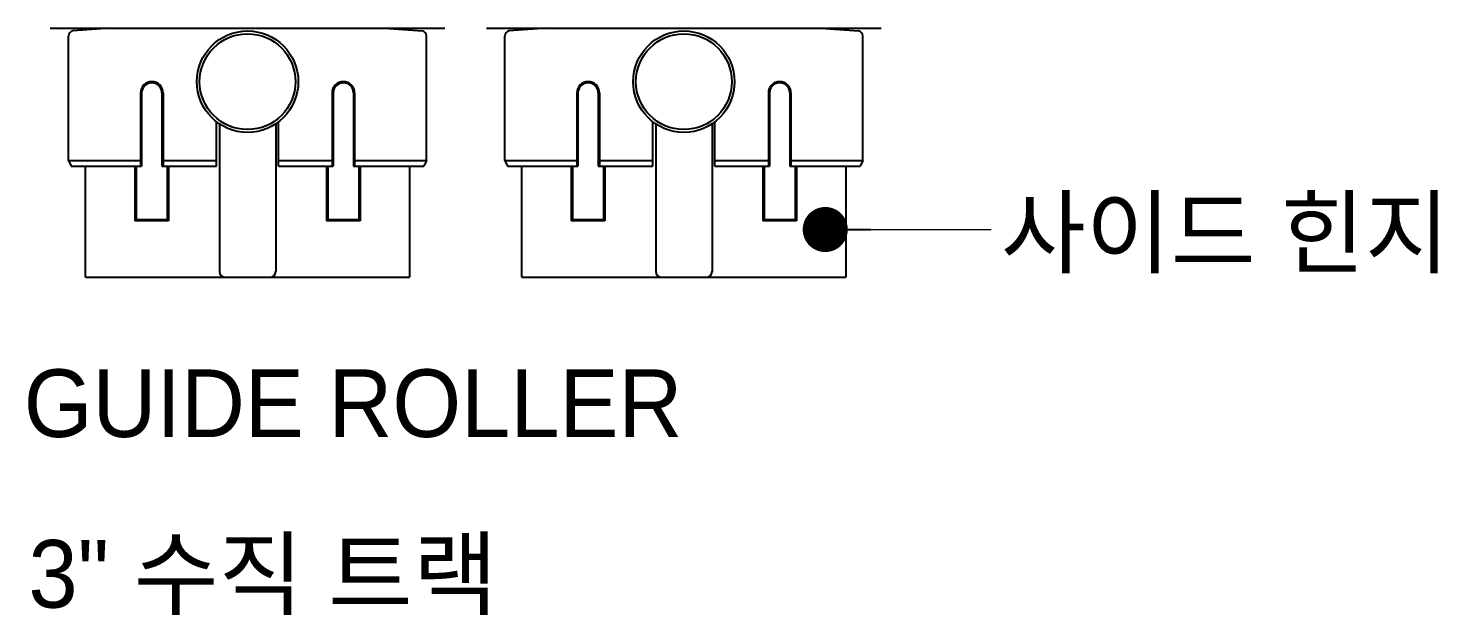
# Model space of a CAD drawing. Header units: millimetres. Extents: x 1448 to 104164, y -19509 to -89.
# Drawn here: x 101956 to 102206.2, y -1039.7 to -935.6 of the extents above; entities that cross this region are included whole.
import ezdxf
from ezdxf.enums import TextEntityAlignment as Align

# ---------------------------------------------------------------- set-up
doc = ezdxf.new("R2010")
doc.units = ezdxf.units.MM
doc.header["$LTSCALE"] = 60
doc.header["$MEASUREMENT"] = 0
doc.linetypes.add('HID', pattern=[2.5, 1.5, -1])
doc.layers.get('0').update_dxf_attribs({"linetype": 'CONTINUOUS'})
doc.layers.add('(주)하나기공-TEXT', color=3, linetype='CONTINUOUS')
doc.layers.add('DIM', color=7, linetype='CONTINUOUS')
doc.styles.add('0T-OUT', font='H2GTRE.TTF')
doc.dimstyles.new('MAIN', dxfattribs={"dimtxt": 1.5, "dimasz": 0.5, "dimexe": 1, "dimexo": 2, "dimgap": 1, "dimtad": 1, "dimdec": 0, "dimdsep": 46, "dimlunit": 6, "dimtxsty": '0T-OUT', "dimblk": 'DOT', "dimcen": 2.5, "dimdle": 2, "dimclrd": 256, "dimclre": 256, "dimclrt": 3, "dimadec": 0, "dimazin": 0, "dimtfac": 1, "dimtdec": 0, "dimtix": 1, "dimtmove": 2, "dimatfit": 3, "dimldrblk": 'DOT', "dimfxl": 1, "dimtvp": 1, "dimtolj": 1, "dimtzin": 0, "dimlwd": 0, "dimlwe": 0, "dimarcsym": 0})

# ---------------------------------------------------------------- blocks, each defined once
blk = doc.blocks.new('_Dot')
at = {"color": 0, "linetype": 'ByBlock', "lineweight": -2}
blk.add_line((-0.5, 0), (-1, 0), dxfattribs=at)
at = {"color": 0, "linetype": 'ByBlock', "const_width": 0.5}
blk.add_lwpolyline([(-0.25, 0, 1), (0.25, 0, 1)], format="xyb", close=True, dxfattribs=at)

msp = doc.modelspace()

# ---------------------------------------------------------------- linework, layer by layer
for p, q in [((101966.2, -979.81), (101966.2, -960.11)), ((101966.2, -979.81), (101966.2, -960.11)), ((102043.63, -979.81), (102043.63, -960.11)), ((102043.63, -979.81), (102043.63, -960.11))]:
    msp.add_line(p, q)
at = {"layer": 'DIM', "color": 7}
for p, q in [((101959.95, -935.61), (102029.95, -935.61)), ((101959.95, -935.61), (102029.95, -935.61)), ((101963.2, -959.11), (101963.2, -937.03)), ((101963.2, -959.11), (101963.2, -937.03)), ((101970.62, -935.61), (101963.95, -936.06)), ((101970.62, -935.61), (101963.95, -936.06)), ((101966.2, -935.73), (101966.2, -935.61)), ((101966.2, -935.73), (101966.2, -935.61)), ((102019.28, -935.61), (102025.94, -936.06)), ((102019.28, -935.61), (102025.94, -936.06)), ((102023.7, -935.73), (102023.7, -935.61)), ((102023.7, -935.73), (102023.7, -935.61)), ((102026.7, -959.11), (102026.7, -937.03)), ((102026.7, -959.11), (102026.7, -937.03)), ((102037.38, -935.61), (102107.38, -935.61)), ((102037.38, -935.61), (102107.38, -935.61)), ((102040.63, -959.11), (102040.63, -937.03)), ((102040.63, -959.11), (102040.63, -937.03)), ((102048.05, -935.61), (102041.38, -936.06)), ((102048.05, -935.61), (102041.38, -936.06)), ((102043.63, -935.73), (102043.63, -935.61)), ((102043.63, -935.73), (102043.63, -935.61)), ((102096.71, -935.61), (102103.37, -936.06)), ((102096.71, -935.61), (102103.37, -936.06)), ((102101.13, -935.73), (102101.13, -935.61)), ((102101.13, -935.73), (102101.13, -935.61)), ((102104.13, -959.11), (102104.13, -937.03)), ((102104.13, -959.11), (102104.13, -937.03)), ((101989.45, -960.11), (101989.45, -952.24)), ((101989.45, -960.11), (101989.45, -952.24)), ((102000.45, -960.11), (102000.45, -952.24)), ((102000.45, -960.11), (102000.45, -952.24)), ((102066.88, -960.11), (102066.88, -952.24)), ((102066.88, -960.11), (102066.88, -952.24)), ((102077.88, -960.11), (102077.88, -952.24)), ((102077.88, -960.11), (102077.88, -952.24)), ((101963.2, -959.11), (101976.15, -959.11)), ((101963.2, -959.11), (101963.67, -960.11)), ((101963.2, -959.11), (101976.15, -959.11)), ((101963.2, -959.11), (101963.67, -960.11)), ((101963.67, -960.11), (101976.15, -960.11)), ((101963.67, -960.11), (101976.15, -960.11)), ((101979.75, -959.11), (101989.45, -959.11)), ((101979.75, -959.11), (101989.45, -959.11)), ((101979.75, -960.11), (101989.45, -960.11)), ((101979.75, -960.11), (101989.45, -960.11)), ((102000.45, -959.11), (102010.15, -959.11)), ((102000.45, -959.11), (102010.15, -959.11)), ((102000.45, -960.11), (102010.15, -960.11)), ((102000.45, -960.11), (102010.15, -960.11)), ((102013.75, -959.11), (102026.7, -959.11)), ((102013.75, -959.11), (102026.7, -959.11)), ((102013.75, -960.11), (102026.23, -960.11)), ((102013.75, -960.11), (102026.23, -960.11)), ((102023.7, -960.11), (102023.7, -979.81)), ((102023.7, -960.11), (102023.7, -979.81)), ((102026.7, -959.11), (102026.23, -960.11)), ((102026.7, -959.11), (102026.23, -960.11)), ((102040.63, -959.11), (102053.58, -959.11)), ((102040.63, -959.11), (102041.1, -960.11)), ((102040.63, -959.11), (102053.58, -959.11)), ((102040.63, -959.11), (102041.1, -960.11)), ((102041.1, -960.11), (102053.58, -960.11)), ((102041.1, -960.11), (102053.58, -960.11)), ((102057.18, -959.11), (102066.88, -959.11)), ((102057.18, -959.11), (102066.88, -959.11)), ((102057.18, -960.11), (102066.88, -960.11)), ((102057.18, -960.11), (102066.88, -960.11)), ((102077.88, -959.11), (102087.58, -959.11)), ((102077.88, -959.11), (102087.58, -959.11)), ((102077.88, -960.11), (102087.58, -960.11)), ((102077.88, -960.11), (102087.58, -960.11)), ((102091.18, -959.11), (102104.13, -959.11)), ((102091.18, -959.11), (102104.13, -959.11)), ((102091.18, -960.11), (102103.66, -960.11)), ((102091.18, -960.11), (102103.66, -960.11)), ((102101.13, -960.11), (102101.13, -979.81)), ((102101.13, -960.11), (102101.13, -979.81)), ((102104.13, -959.11), (102103.66, -960.11)), ((102104.13, -959.11), (102103.66, -960.11)), ((101966.2, -979.81), (102023.7, -979.81)), ((102043.63, -979.81), (102101.13, -979.81))]:
    msp.add_line(p, q, dxfattribs=at)
at = {"layer": 'DIM', "color": 2}
for p, q in [((101975.95, -947.11), (101975.95, -960.11)), ((101975.95, -947.11), (101975.95, -960.11)), ((101976.15, -947.11), (101976.15, -960.11)), ((101976.15, -947.11), (101976.15, -960.11)), ((101979.75, -947.11), (101979.75, -960.11)), ((101979.75, -947.11), (101979.75, -960.11)), ((101979.95, -947.11), (101979.95, -960.11)), ((101979.95, -947.11), (101979.95, -960.11)), ((102009.95, -947.11), (102009.95, -960.11)), ((102009.95, -947.11), (102009.95, -960.11)), ((102010.15, -947.11), (102010.15, -960.11)), ((102010.15, -947.11), (102010.15, -960.11)), ((102013.75, -947.11), (102013.75, -960.11)), ((102013.75, -947.11), (102013.75, -960.11)), ((102013.95, -947.11), (102013.95, -960.11)), ((102013.95, -947.11), (102013.95, -960.11)), ((102053.38, -947.11), (102053.38, -960.11)), ((102053.38, -947.11), (102053.38, -960.11)), ((102053.58, -947.11), (102053.58, -960.11)), ((102053.58, -947.11), (102053.58, -960.11)), ((102057.18, -947.11), (102057.18, -960.11)), ((102057.18, -947.11), (102057.18, -960.11)), ((102057.38, -947.11), (102057.38, -960.11)), ((102057.38, -947.11), (102057.38, -960.11)), ((102087.38, -947.11), (102087.38, -960.11)), ((102087.38, -947.11), (102087.38, -960.11)), ((102087.58, -947.11), (102087.58, -960.11)), ((102087.58, -947.11), (102087.58, -960.11)), ((102091.18, -947.11), (102091.18, -960.11)), ((102091.18, -947.11), (102091.18, -960.11)), ((102091.38, -947.11), (102091.38, -960.11)), ((102091.38, -947.11), (102091.38, -960.11))]:
    msp.add_line(p, q, dxfattribs=at)
at = {"layer": 'DIM', "color": 0}
for p, q in [((101989.95, -952.6), (101989.95, -978.81)), ((101989.95, -952.6), (101989.95, -978.81)), ((101999.95, -952.6), (101999.95, -978.81)), ((101999.95, -952.6), (101999.95, -978.81)), ((102067.38, -952.6), (102067.38, -978.81)), ((102067.38, -952.6), (102067.38, -978.81)), ((102077.38, -952.6), (102077.38, -978.81)), ((102077.38, -952.6), (102077.38, -978.81)), ((101990.95, -979.81), (101998.95, -979.81)), ((101990.95, -979.81), (101998.95, -979.81)), ((102068.38, -979.81), (102076.38, -979.81)), ((102068.38, -979.81), (102076.38, -979.81))]:
    msp.add_line(p, q, dxfattribs=at)
at = {"layer": 'DIM', "color": 1, "linetype": 'HID'}
for p, q in [((101974.95, -960.11), (101974.95, -969.81)), ((101974.95, -960.11), (101974.95, -969.81)), ((101975.2, -960.11), (101975.2, -969.56)), ((101975.2, -960.11), (101975.2, -969.56)), ((101980.7, -960.11), (101980.7, -969.56)), ((101980.7, -960.11), (101980.7, -969.56)), ((101980.95, -960.11), (101980.95, -969.81)), ((101980.95, -960.11), (101980.95, -969.81)), ((102008.95, -960.11), (102008.95, -969.81)), ((102008.95, -960.11), (102008.95, -969.81)), ((102009.2, -960.11), (102009.2, -969.56)), ((102009.2, -960.11), (102009.2, -969.56)), ((102014.7, -960.11), (102014.7, -969.56)), ((102014.7, -960.11), (102014.7, -969.56)), ((102014.95, -960.11), (102014.95, -969.81)), ((102014.95, -960.11), (102014.95, -969.81)), ((102052.38, -960.11), (102052.38, -969.81)), ((102052.38, -960.11), (102052.38, -969.81)), ((102052.63, -960.11), (102052.63, -969.56)), ((102052.63, -960.11), (102052.63, -969.56)), ((102058.13, -960.11), (102058.13, -969.56)), ((102058.13, -960.11), (102058.13, -969.56)), ((102058.38, -960.11), (102058.38, -969.81)), ((102058.38, -960.11), (102058.38, -969.81)), ((102086.38, -960.11), (102086.38, -969.81)), ((102086.38, -960.11), (102086.38, -969.81)), ((102086.63, -960.11), (102086.63, -969.56)), ((102086.63, -960.11), (102086.63, -969.56)), ((102092.13, -960.11), (102092.13, -969.56)), ((102092.13, -960.11), (102092.13, -969.56)), ((102092.38, -960.11), (102092.38, -969.81)), ((102092.38, -960.11), (102092.38, -969.81)), ((101980.95, -969.81), (101974.95, -969.81)), ((101980.95, -969.81), (101974.95, -969.81)), ((101975.2, -969.56), (101980.7, -969.56)), ((101975.2, -969.56), (101980.7, -969.56)), ((102014.95, -969.81), (102008.95, -969.81)), ((102014.95, -969.81), (102008.95, -969.81)), ((102009.2, -969.56), (102014.7, -969.56)), ((102009.2, -969.56), (102014.7, -969.56)), ((102058.38, -969.81), (102052.38, -969.81)), ((102058.38, -969.81), (102052.38, -969.81)), ((102052.63, -969.56), (102058.13, -969.56)), ((102052.63, -969.56), (102058.13, -969.56)), ((102092.38, -969.81), (102086.38, -969.81)), ((102092.38, -969.81), (102086.38, -969.81)), ((102086.63, -969.56), (102092.13, -969.56)), ((102086.63, -969.56), (102092.13, -969.56))]:
    msp.add_line(p, q, dxfattribs=at)
at = {"layer": 'DIM', "color": 7}
for centre, radius in [((101994.95, -945.11), 9), ((101994.95, -945.11), 9), ((101994.95, -945.11), 8.5), ((101994.95, -945.11), 8.5), ((102072.38, -945.11), 9), ((102072.38, -945.11), 9), ((102072.38, -945.11), 8.5), ((102072.38, -945.11), 8.5)]:
    msp.add_circle(centre, radius, dxfattribs=at)
for centre, start, end in [((101964.2, -937.03), 104.0969, 180), ((101964.2, -937.03), 104.0969, 180), ((102025.7, -937.03), 0, 75.9031), ((102025.7, -937.03), 0, 75.9031), ((102041.63, -937.03), 104.0969, 180), ((102041.63, -937.03), 104.0969, 180), ((102103.13, -937.03), 0, 75.9031), ((102103.13, -937.03), 0, 75.9031)]:
    msp.add_arc(centre, 1, start, end, dxfattribs=at)
at = {"layer": 'DIM', "color": 2}
for centre, radius, start, end in [((101977.95, -947.11), 2, 90, 180), ((101977.95, -947.11), 2, 90, 180), ((101977.95, -947.11), 1.8, 90, 180), ((101977.95, -947.11), 1.8, 90, 180), ((101977.95, -947.11), 2, 0, 90), ((101977.95, -947.11), 2, 0, 90), ((101977.95, -947.11), 1.8, 0, 90), ((101977.95, -947.11), 1.8, 0, 90), ((102011.95, -947.11), 2, 90, 180), ((102011.95, -947.11), 2, 90, 180), ((102011.95, -947.11), 1.8, 90, 180), ((102011.95, -947.11), 1.8, 90, 180), ((102011.95, -947.11), 2, 0, 90), ((102011.95, -947.11), 2, 0, 90), ((102011.95, -947.11), 1.8, 0, 90), ((102011.95, -947.11), 1.8, 0, 90), ((102055.38, -947.11), 2, 90, 180), ((102055.38, -947.11), 2, 90, 180), ((102055.38, -947.11), 1.8, 90, 180), ((102055.38, -947.11), 1.8, 90, 180), ((102055.38, -947.11), 2, 0, 90), ((102055.38, -947.11), 2, 0, 90), ((102055.38, -947.11), 1.8, 0, 90), ((102055.38, -947.11), 1.8, 0, 90), ((102089.38, -947.11), 2, 90, 180), ((102089.38, -947.11), 2, 90, 180), ((102089.38, -947.11), 1.8, 90, 180), ((102089.38, -947.11), 1.8, 90, 180), ((102089.38, -947.11), 2, 0, 90), ((102089.38, -947.11), 2, 0, 90), ((102089.38, -947.11), 1.8, 0, 90), ((102089.38, -947.11), 1.8, 0, 90)]:
    msp.add_arc(centre, radius, start, end, dxfattribs=at)
at = {"layer": 'DIM', "color": 0}
for centre, start, end in [((101990.95, -978.81), 180, 270), ((101990.95, -978.81), 180, 270), ((101998.95, -978.81), 270, 0), ((101998.95, -978.81), 270, 0), ((102068.38, -978.81), 180, 270), ((102068.38, -978.81), 180, 270), ((102076.38, -978.81), 270, 0), ((102076.38, -978.81), 270, 0)]:
    msp.add_arc(centre, 1, start, end, dxfattribs=at)

# ---------------------------------------------------------------- texts
at = {"layer": '(주)하나기공-TEXT', "color": 3, "style": '0T-OUT'}
for s, p in [('사이드 힌지', (102128.65, -965.86)), ('GUIDE ROLLER', (101955.23, -996.18)), ('3" 수직 트랙', (101956.07, -1026.47))]:
    msp.add_text(s, height=12, dxfattribs=at).set_placement(p, align=Align.TOP_LEFT)

# ---------------------------------------------------------------- leaders
msp.add_leader([(102097.47, -971.35), (102126.93, -971.35, -18.97)], dimstyle='MAIN', override={"dimscale": 4, "dimasz": 2, "dimtad": 0})

doc.saveas('drawing.dxf')
